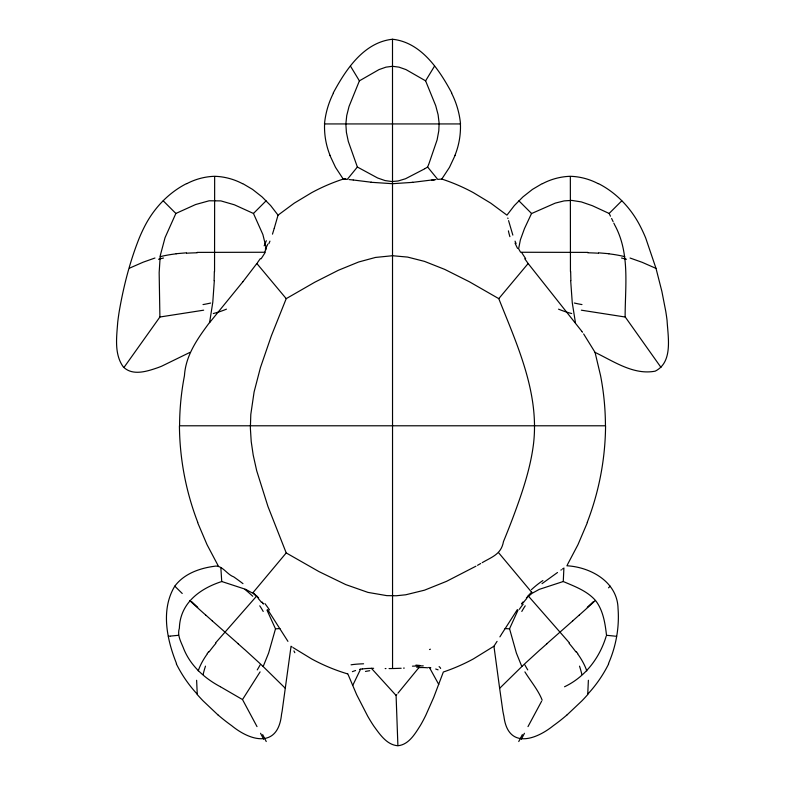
<?xml version="1.0" encoding="UTF-8"?>
<svg xmlns="http://www.w3.org/2000/svg" width="785" height="785" viewBox="0 0 785 785"><rect width="100%" height="100%" fill="white"/><g stroke="black" fill="none" stroke-linecap="round" stroke-linejoin="round"><path stroke-width="1.18" d="M214.55 271.561L214.658 176.517M625.125 316.07C625.213 285.338 630.07 252.505 614.39 224.373M660.96 367.37L625.105 316.797M214.315 280.775L212.784 302.313L209.634 322.311M196.623 680.281L197.27 694.568A195.161 195.161 0 0 0 203.129 700.897L217.828 714.792M291.058 646.222L282.149 711.073A134.441 134.441 0 0 1 281.55 714.164C278.292 747.732 251.749 742.11 231.604 725.615A185.908 185.908 0 0 1 217.837 714.772M220.457 686.767C204.09 678.083 189.685 664.973 183.131 647.282C180.589 641.159 177.106 634.928 179.373 628.177C180.069 603.194 199.733 588.701 221.498 581.616M608.434 663.688C616.029 646.457 619.502 627.235 618.04 608.444C617.442 581.744 590.379 567.035 566.809 565.769M583.647 333.949L595.059 352.387L600.584 375.721A266.557 266.557 0 0 1 605.441 425.784L179.588 425.784A266.557 266.557 0 0 1 184.446 375.73C185.702 355.095 197.781 338.325 209.605 322.419M266.959 610.063L275.496 628.844L268.617 653.061L263.161 666.543L285.357 688.327M274.22 228.415L277.978 215.384M274.151 228.641L272.474 234.146M606.216 636.115C599.691 657.82 585.335 676.866 564.543 686.767M497.062 641.365L493.942 646.222L473.355 658.929A189.705 189.705 0 0 1 443.339 672.009L433.703 697.433L425.843 715.184A179.579 179.579 0 0 1 423.321 720.159L422.006 722.592A128.74 128.74 0 0 1 420.348 725.497C415.029 733.847 408.818 744.68 397.907 745.75C386.789 744.955 379.891 734.387 373.896 726.203A134.883 134.883 0 0 1 372.031 723.358A175.614 175.614 0 0 1 367.645 716.077L356.684 694.754L347.716 673.618M587.406 522.486L577.966 544.672L567.339 564.857M455.114 155.342L449.481 167.342L441.778 179.078L437.726 179.392L427.629 167.019L428.649 164.487M428.855 163.987L437.098 139.907L438.795 130.82L439.129 123.157L438.108 114.747L435.724 105.7L425.598 80.845L406.002 69.6L399.015 67.147L392.5 66.293L385.984 67.147L378.998 69.6L359.402 80.845L349.04 106.446L346.744 115.513L345.851 123.932L346.401 132.351L348.295 141.408L357.371 167.019L377.644 177.999L385.013 180.56L391.872 181.551L398.123 180.982L405.531 178.744L424.508 168.912M269.952 241.142L268.912 243.595M509.602 628.608L518.041 610.063M567.163 714.772A185.908 185.908 0 0 1 553.405 725.634C534.556 740.795 507.816 748.615 503.891 716.214A124.658 124.658 0 0 1 502.851 711.063L499.643 688.327L521.839 666.543L516.383 653.061L509.553 628.736M482.186 562.668C492.038 556.869 501.213 554.308 503.46 541.63C506.835 533.378 510.132 525.096 513.272 516.746C522.054 493.108 530.375 469.008 533.515 443.868C539.521 392.922 517.099 344.831 498.779 298.643L469.381 281.766L444.752 269.402L424.499 261.385L407.621 257.087L392.5 255.724L375.495 257.441L358.637 262.004L338.443 270.236L314.785 282.217L286.221 298.643L271.355 335.833L260.424 367.635L254.095 391.97L250.798 414.47L250.366 428.051L251.22 441.612L253.212 455.123L256.695 470.735L267.95 506.462L286.221 552.925L319.004 571.617L345.714 584.58L367.979 592.4L386.828 595.638L396.288 595.756L405.727 594.785L424.499 590.183L446.557 581.332L475.945 566.191M352.779 685.325L360.55 669.222L362.209 668.928M333.242 92.973C345.812 69.6 363.798 42.302 392.5 39.25C421.202 42.302 439.188 69.6 451.758 92.973M197.172 252.387L264.408 252.26L266.38 248.776L262.877 234.519L253.457 213.461L234.391 204.797L220.87 200.891L209.144 200.783L195.593 204.542L175.869 213.461L165.046 237.659L160.238 255.694L159.159 272.611L159.905 317.003L124.04 367.37M531.484 213.579L555.27 203.119L564.13 200.891L571.725 200.401L581.342 201.912L592.371 205.709L609.131 213.461L610.494 216.199M531.425 213.716L524.468 228.602L520.367 239.896L518.62 248.776L520.592 252.26L587.828 252.387M521.328 739.254L524.449 733.268M542.17 700.181C538.422 690.319 530.611 681.154 524.9 671.881M541.611 701.24L527.991 726.606M425.598 80.845L434.547 66.087M501.752 633.887L517.315 609.66M501.438 634.408L499.898 636.87M260.1 671.881L242.506 699.553L257.009 726.606M521.721 603.891L523.026 602.046L521.642 603.802M260.257 258.707L257.549 262.563M207.25 653.62L208.555 651.805M242.957 583.638C239.925 581.302 236.825 579.055 233.694 576.847C226.747 574.483 221.9 564.297 213.873 566.348C199.223 568.369 183.906 573.894 174.79 586.159C160.523 609.641 166.881 639.628 176.566 663.688M242.928 281.697L257.087 263.201M209.566 322.664L242.899 281.736M357.371 167.019L347.274 179.392L343.222 179.078A189.146 189.146 0 0 0 311.665 192.668L294.247 203.158L278.047 215.149L270.648 205.562L262.062 196.898L252.535 189.391L242.614 183.523M397.946 693.194L419.327 667.093L416.649 667.221M396.798 694.597L396.091 695.461L397.897 745.564M286.221 552.925L253.221 592.39M498.779 298.643L528.138 263.524L524.743 258.707M215.492 643.003L256.597 596.109A34.677 12.05 48.6 0 0 253.153 592.655M528.266 595.962L526.323 598.101L531.945 593.391L539.315 589.349L563.022 581.587M253.457 213.461L266.095 200.823M609.131 213.461L621.779 200.823M608.532 587.828L610.21 586.159M540.394 649.48L526.185 662.452A64.831 3.876 -41.3 0 0 521.878 666.514M579.34 615.018L583.5 611.299A43.675 1.472 -41.3 0 0 595.413 600.456M546.703 643.847L572.687 620.925M567.172 714.792L581.871 700.897A195.161 195.161 0 0 0 587.73 694.568L588.377 680.281M542.042 583.638L557.507 572.51M563.905 567.957L563.267 581.528C574.865 586.493 587.465 591.007 595.844 600.898C603.184 610.681 605.117 623.182 606.481 635.036M562.443 569.017L562.943 568.654M560.912 570.106L561.432 569.743M427.629 167.019L424.95 168.647M480.665 563.532L477.545 565.298M189.941 352.387L161.651 366.202A133.597 133.597 0 0 1 158.079 367.586C147.276 371.315 132.479 376.309 123.216 366.811C114.09 354.045 116.641 337.01 117.711 322.311A243.419 243.419 0 0 1 119.251 311.282C123.569 286.339 129.868 261.611 139.259 238.071A154.4 154.4 0 0 1 144.479 226.718C153.693 208.486 168.392 192.796 186.712 183.523M542.386 183.523L532.465 189.391L522.938 196.898L514.352 205.562L506.953 215.149L490.753 203.158L473.355 192.639A189.146 189.146 0 0 0 441.788 179.049M129.564 268.136L143.174 262.18L154.949 258.02M352.367 671.646L355.585 670.508M359.55 669.428L360.55 669.222M203.668 310.183L159.905 317.003M413.518 182.257L431.721 180M176.164 253.712L186.369 252.829M412.527 182.375L392.5 183.7L372.473 182.375M431.848 179.991L435.999 179.559M170.453 636.095L178.489 635.291M170.021 636.135L168.382 636.292M275.496 628.844L279.951 628.559M404.285 668.084L403.568 668.123M401.164 668.261L393.059 668.535M392.559 668.545L392.5 39.25M392.284 668.555L389.056 668.575M373.631 668.31L371.393 668.3L396.091 695.461M324.754 123.932L460.245 123.932M385.975 668.565L385.18 668.555M598.631 252.829L608.836 253.712M505.049 628.559L509.504 628.844M616.617 636.292L615.391 636.174M349.001 179.559L353.152 179.991M606.56 635.291L614.547 636.095M353.279 180L371.482 182.257M428.728 667.446L430.818 667.78M625.095 317.003L581.332 310.183M221.978 581.587L245.685 589.349L253.055 593.391L258.677 598.101L256.734 595.962M630.051 258.02L642.169 262.318L656.015 268.401L661.883 291.431L665.749 311.282A249.012 249.012 0 0 1 667.073 320.486C667.937 336.902 673.255 362.12 655.2 371.158C633.613 375.318 613.664 361.316 595.059 352.387M435.704 669.016L438.099 669.831M598.288 183.523C616.598 192.796 631.317 208.476 640.511 226.728A154.4 154.4 0 0 1 645.721 238.071L656.015 268.401M241.986 699.268L220.85 687.003M293.05 647.596L311.645 658.929A187.644 187.644 0 0 0 347.372 673.824M292.049 646.909L291.451 646.497M212.313 620.925L238.297 643.847M205.66 615.018L201.5 611.299A43.675 1.472 41.3 0 1 189.587 600.456M244.606 649.48L258.814 662.452A64.831 3.876 41.3 0 1 263.122 666.514M182.228 593.48L174.79 586.159M518.905 200.823L531.543 213.461M163.221 200.823L175.869 213.461M528.403 596.109L569.508 643.003M498.779 552.925L531.779 592.39M256.862 263.524L286.221 298.643M263.358 603.802L261.974 602.046L263.279 603.891M528.138 263.524L581.803 331.29M343.222 179.078L335.519 167.342L329.886 155.342M576.445 651.805L577.75 653.62M267.685 609.66L287.938 641.365M582.068 331.672L582.47 332.241M350.453 66.087L359.402 80.845M429.444 667.544L438.766 684.471M218.24 565.857L207.034 544.672L197.594 522.486M260.551 733.268L263.672 739.254M611.603 218.465L613.105 221.596M613.811 223.117L614.106 223.735M516.088 243.595L515.048 241.142M512.841 235.107L508.572 220.624M507.816 218.014L507.973 218.554M575.434 322.664L572.265 302.755L570.685 280.775M499.643 688.327L493.942 646.222M220.86 567.781L221.733 581.528M570.45 271.561L570.342 176.517M197.781 522.417A275.084 275.084 0 0 1 179.431 425.784M244.9 589.358A44.686 10.372 45.5 0 1 252.741 596.257M238.198 643.837A97.939 5.632 41.3 0 1 244.459 649.421M260.1 664.934A61.093 44.931 -61.8 0 1 257.254 669.89M209.026 651.962A83.406 37.464 -48.5 0 1 215.914 643.298M198.222 670.871A40.594 18.762 -48.4 0 1 207.456 653.679M203.158 674.384A50.976 16.004 -61.2 0 1 205.484 666.151M212.382 620.945A88.234 2.875 41.3 0 1 205.798 615.106M197.712 607.315A50.917 0.971 42.3 0 1 191.56 601.565M259.766 605.824A59.689 43.823 50.3 0 1 263.201 611.456M258.226 598.513A37.778 33.784 43.2 0 1 261.464 602.389M264.918 603.577A51.839 16.308 49 0 1 269.52 609.955M293.924 650.942A68.02 1.531 59.1 0 1 294.807 652.708M214.334 271.482A105.21 22.991 89.9 0 1 214.099 280.618M226.453 309.162A82.572 70.002 -14 0 1 213.304 313.539M210.694 303.02A89.706 65.018 -13.1 0 1 203.021 304.57M265.34 252.132A51.29 18.987 -50.8 0 1 261.052 258.824M186.555 253.202A100.608 34.197 0.1 0 1 197.241 252.79M160.248 256.656A60.69 21.342 0.2 0 1 176.262 253.81M158.541 259.266A68.923 20.557 -2.5 0 1 163.486 258.02M267.813 244.155A41.89 13.885 -52.3 0 1 265.31 249.13M570.901 280.618A105.21 22.991 -89.9 0 1 570.666 271.482M571.696 313.539A82.572 70.002 14 0 1 558.547 309.162M581.979 304.57A89.706 65.018 13.1 0 1 574.306 303.02M525.646 258.579A51.29 17.496 51.4 0 1 521.613 252.407M587.759 252.79A100.608 34.197 -0.1 0 1 598.445 253.202M608.738 253.81A60.69 21.342 -0.2 0 1 624.752 256.656M621.514 258.02A68.923 20.557 2.5 0 1 626.459 259.266M517.57 248.433A41.89 15.219 51 0 1 515.048 243.075M509.916 236.668A62.084 18.075 54.4 0 1 508.405 230.859M540.541 649.421A97.939 5.632 -41.3 0 1 546.802 643.837M527.746 669.89A61.093 44.931 61.8 0 1 524.9 664.934M569.086 643.298A83.406 37.464 48.5 0 1 575.974 651.962M577.544 653.679A40.594 18.762 48.4 0 1 586.778 670.871M579.516 666.151A50.976 16.004 61.2 0 1 581.842 674.384M579.202 615.106A88.234 2.875 -41.3 0 1 572.618 620.945M593.44 601.565A50.917 0.971 -42.3 0 1 587.288 607.315M528.128 595.766A34.677 12.511 -48.8 0 1 531.71 592.145M521.799 611.456A59.689 43.823 -50.3 0 1 525.234 605.824M523.536 602.389A37.778 33.784 -43.2 0 1 526.774 598.513M531.435 589.653A44.686 15.396 -48.6 0 1 542.877 580.566M519.297 609.356A51.839 13.6 -49.9 0 1 523.252 604.028M362.376 668.977A28.8 6.574 6.1 0 1 371.472 668.349M439.1 666.632A57.982 11.903 -5.9 0 1 440.63 668.447M419.897 665.464A102.815 7.664 9.6 0 1 415.913 665.101M418.542 667.613A28.78 6.535 -8.5 0 1 427.737 667.799M412.439 666.161A46.482 3.64 -3.3 0 1 423.262 665.857M351.062 664.816A44.99 6.349 3.8 0 1 363.583 663.786M324.48 123.902A86.576 86.576 0 0 1 333.448 93.081M330.014 155.293A75.919 75.919 0 0 1 324.578 123.922M344.154 178.735A102.452 5.26 10.7 0 1 345.694 178.852M372.021 182.385A59.67 4.219 3.4 0 1 371.02 182.267M432.241 180.364A102.452 4.867 -10.3 0 1 434.105 180.167M413.067 182.248A59.67 4.111 -3.5 0 1 412.076 182.356M605.569 425.784A275.084 275.084 0 0 1 587.219 522.417M197.457 694.401A128.661 128.661 0 0 1 176.311 663.816M242.526 183.69A63.771 63.771 0 0 0 214.668 176.291A63.771 63.771 0 0 0 186.791 183.69M542.474 183.69A63.771 63.771 0 0 1 570.332 176.291A63.771 63.771 0 0 1 598.209 183.69M608.689 663.816A128.661 128.661 0 0 1 587.543 694.401M451.552 93.081A86.576 86.576 0 0 1 460.52 123.902M460.422 123.922A75.919 75.919 0 0 1 454.986 155.293M262.632 734.593A137.924 8.831 59.2 0 1 266.243 741.531M266.321 240.701A62.084 12.982 -59.2 0 1 264.162 245.833M518.757 741.531A137.924 8.831 -59.2 0 1 522.368 734.593M429.513 649.548A103.11 1.364 -21.4 0 1 430.415 649.195M365.467 671.43A54.45 7.546 -2.4 0 1 369.715 670.704"/></g></svg>
